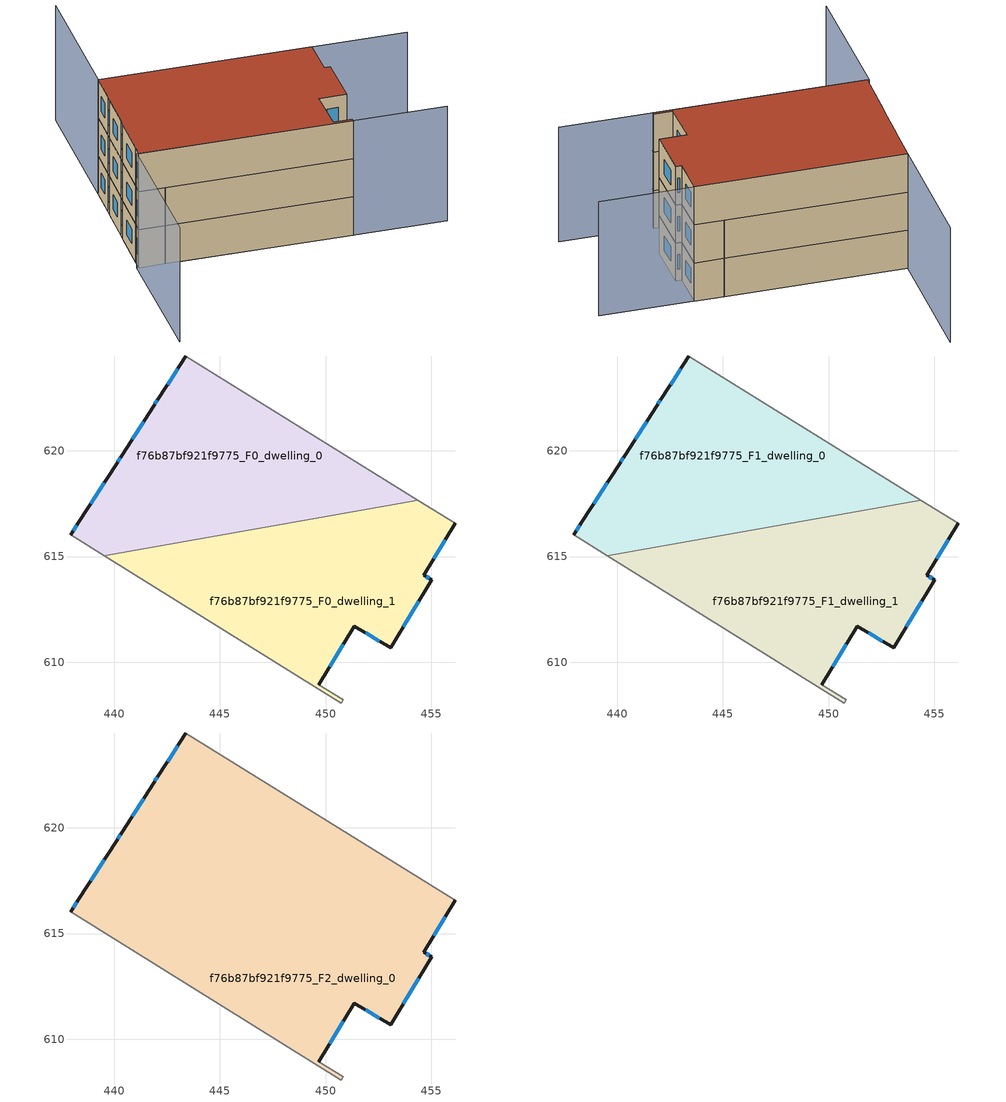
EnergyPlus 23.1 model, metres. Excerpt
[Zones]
f76b87bf921f9775_F0_dwelling_0
 floor ground (EU_floor_Construction): 454.36,617.67 439.53,615.04 437.94,616.03 438.35,616.67 440.06,619.33 440.4,619.84 441.83,622.09 442.12,622.53 443.39,624.49 z0
 wall outside (EU_wall_Construction): 443.39,624.49 442.12,622.53 441.83,622.09 440.4,619.84 440.06,619.33 438.35,616.67 437.94,616.03 z0:3
 wall adiabatic (EU_wall_Construction): 454.36,617.67 443.39,624.49 / 437.94,616.03 439.53,615.04 z0:3
 wall to f76b87bf921f9775_F0_dwelling_1 (EU_wall_Construction): 439.53,615.04 454.36,617.67 z0:3
 window (EU_Window_Construction): 438.22,616.47 438.07,616.23 / 439.53,618.5 438.88,617.5 / 440.29,619.68 440.17,619.49 / 441.39,621.39 440.85,620.54 / 442.03,622.39 441.93,622.22 / 442.99,623.88 442.52,623.14 z0.93:2.07
f76b87bf921f9775_F0_dwelling_1
 floor ground (EU_floor_Construction): 456.13,616.57 454.65,614.12 455.02,613.9 453.07,610.67 451.36,611.71 449.68,608.93 450.84,608.23 450.75,608.07 439.53,615.04 454.36,617.67 z0
 wall outside (EU_wall_Construction): 449.68,608.93 451.36,611.71 453.07,610.67 455.02,613.9 454.65,614.12 456.13,616.57 z0:3
 wall adiabatic (EU_wall_Construction): 439.53,615.04 450.75,608.07 450.84,608.23 449.68,608.93 / 456.13,616.57 454.36,617.67 z0:3
 window (EU_Window_Construction): 451.89,611.39 452.54,611 / 450.2,609.8 450.84,610.84 / 455.11,614.88 455.67,615.81 / 454.9,613.97 454.77,614.05 / 453.68,611.68 454.41,612.89 z0.93:2.07
f76b87bf921f9775_F1_dwelling_0
 floor to f76b87bf921f9775_F0_dwelling_0 (EU_floor_Construction): 454.36,617.67 439.53,615.04 437.94,616.03 438.35,616.67 440.06,619.33 440.4,619.84 441.83,622.09 442.12,622.53 443.39,624.49 z3
 wall outside (EU_wall_Construction): 443.39,624.49 442.12,622.53 441.83,622.09 440.4,619.84 440.06,619.33 438.35,616.67 437.94,616.03 z3:6
 wall adiabatic (EU_wall_Construction): 454.36,617.67 443.39,624.49 / 437.94,616.03 439.53,615.04 z3:6
 wall to f76b87bf921f9775_F1_dwelling_1 (EU_wall_Construction): 439.53,615.04 454.36,617.67 z3:6
 window (EU_Window_Construction): 438.22,616.47 438.07,616.23 / 439.53,618.5 438.88,617.5 / 440.29,619.68 440.17,619.49 / 441.39,621.39 440.85,620.54 / 442.03,622.39 441.93,622.22 / 442.99,623.88 442.52,623.14 z3.93:5.07
f76b87bf921f9775_F1_dwelling_1
 floor to f76b87bf921f9775_F0_dwelling_1 (EU_floor_Construction): 456.13,616.57 454.65,614.12 455.02,613.9 453.07,610.67 451.36,611.71 449.68,608.93 450.84,608.23 450.75,608.07 439.53,615.04 454.36,617.67 z3
 wall outside (EU_wall_Construction): 449.68,608.93 451.36,611.71 453.07,610.67 455.02,613.9 454.65,614.12 456.13,616.57 z3:6
 wall adiabatic (EU_wall_Construction): 439.53,615.04 450.75,608.07 450.84,608.23 449.68,608.93 / 456.13,616.57 454.36,617.67 z3:6
 window (EU_Window_Construction): 451.89,611.39 452.54,611 / 450.2,609.8 450.84,610.84 / 455.11,614.88 455.67,615.81 / 454.9,613.97 454.77,614.05 / 453.68,611.68 454.41,612.89 z3.93:5.07
f76b87bf921f9775_F2_dwelling_0
 floor to f76b87bf921f9775_F1_dwelling_0 (EU_floor_Construction): 454.36,617.67 439.53,615.04 437.94,616.03 438.35,616.67 440.06,619.33 440.4,619.84 441.83,622.09 442.12,622.53 443.39,624.49 z6
 floor to f76b87bf921f9775_F1_dwelling_1 (EU_floor_Construction): 456.13,616.57 454.65,614.12 455.02,613.9 453.07,610.67 451.36,611.71 449.68,608.93 450.84,608.23 450.75,608.07 439.53,615.04 454.36,617.67 z6
 wall outside (EU_wall_Construction): 443.39,624.49 442.12,622.53 441.83,622.09 440.4,619.84 440.06,619.33 438.35,616.67 437.94,616.03 / 449.68,608.93 451.36,611.71 453.07,610.67 455.02,613.9 454.65,614.12 456.13,616.57 z6:9
 wall adiabatic (EU_wall_Construction): 456.13,616.57 443.39,624.49 / 437.94,616.03 450.75,608.07 450.84,608.23 449.68,608.93 z6:9
 window (EU_Window_Construction): 442.99,623.88 442.52,623.14 / 455.11,614.88 455.67,615.81 / 454.9,613.97 454.77,614.05 / 453.68,611.68 454.41,612.89 / 451.89,611.39 452.54,611 / 450.2,609.8 450.84,610.84 / 438.22,616.47 438.07,616.23 / 439.53,618.5 438.88,617.5 / 440.29,619.68 440.17,619.49 / 441.39,621.39 440.85,620.54 / 442.03,622.39 441.93,622.22 z6.93:8.07
 roof outside (EU_roof_Construction): 453.07,610.67 455.02,613.9 454.65,614.12 456.13,616.57 443.39,624.49 442.12,622.53 441.83,622.09 440.4,619.84 440.06,619.33 438.35,616.67 437.94,616.03 450.75,608.07 450.84,608.23 449.68,608.93 451.36,611.71 z9
shading: 432.53,607.56 437.83,616.1 / 437.83,616.1 456.38,604.57 / 461.86,613.01 443.39,624.49 / 443.39,624.49 448.7,633.03 z0:9
[Building]
EU S2 Campaign: North Axis=0; Terrain=City; Solar Distribution=FullExterior
[Site:Location]
Montreal-Trudeau.Intl.AP: Latitude=45.4667; Longitude=-73.75; Time Zone=-5; Elevation=36
[SizingPeriod:WeatherFileDays]
AnnualSizingPeriod: Begin Month=1; Begin Day of Month=1; End Month=12; End Day of Month=31; Day of Week for Start Day=Monday; Use Weather File Daylight Saving Period=No; Use Weather File Rain and Snow Indicators=No
[MATERIAL]
EU_InternalMass_Material: Roughness=MediumRough; Thickness=0.1; Conductivity=1; Density=1800; Specific Heat=900; Thermal Absorptance=0.9; Solar Absorptance=0.7; Visible Absorptance=0.7
[MATERIAL:NOMASS] Roughness=MediumRough; Thermal Absorptance=0.9; Solar Absorptance=0.7; Visible Absorptance=0.7
Name | Thermal Resistance
EU_wall_NoMass; EU_floor_NoMass | 1.36485
EU_roof_NoMass | 2.55992
[WINDOWMATERIAL:SIMPLEGLAZINGSYSTEM]
EU_Window_SimpleGlazing: UFactor=3.92339; Solar Heat Gain Coefficient=0.8; Visible Transmittance=0.8
[CONSTRUCTION]
EU_wall_Construction: EU_wall_NoMass
EU_roof_Construction: EU_roof_NoMass
EU_floor_Construction: EU_floor_NoMass
EU_Window_Construction: EU_Window_SimpleGlazing
EU_InternalMass_Construction: EU_InternalMass_Material
[ZONE] Type=1; Multiplier=1; Ceiling Height=autocalculate; Floor Area=autocalculate; Part of Total Floor Area=Yes
Name | Volume
f76b87bf921f9775_F0_dwelling_0; f76b87bf921f9775_F1_dwelling_0 | 223.236
f76b87bf921f9775_F2_dwelling_0 | 446.473
f76b87bf921f9775_F0_dwelling_1 | 223.244
f76b87bf921f9775_F1_dwelling_1 | 223.242
[INTERNALMASS] Construction=EU_InternalMass_Construction
Name | Zone or ZoneList | Surface Area
f76b87bf921f9775_F0_dwelling_0_EU_InternalMass | f76b87bf921f9775_F0_dwelling_0 | 74.4122
f76b87bf921f9775_F0_dwelling_1_EU_InternalMass | f76b87bf921f9775_F0_dwelling_1 | 74.4141
f76b87bf921f9775_F1_dwelling_0_EU_InternalMass | f76b87bf921f9775_F1_dwelling_0 | 74.4122
f76b87bf921f9775_F1_dwelling_1_EU_InternalMass | f76b87bf921f9775_F1_dwelling_1 | 74.4141
f76b87bf921f9775_F2_dwelling_0_EU_InternalMass | f76b87bf921f9775_F2_dwelling_0 | 148.826
[OTHEREQUIPMENT] Fuel Type=Electricity; Design Level Calculation Method=Watts/Area; Power per Zone Floor Area=1; Fraction Latent=0; Fraction Radiant=0; Fraction Lost=0; Carbon Dioxide Generation Rate=0; EndUse Subcategory=EU_Step8_InternalGains
Name | Zone or ZoneList or Space or SpaceList | Schedule
EU_Step8_InternalGain_f76b87bf921f9775_F0_dwelling_0_f000 | f76b87bf921f9775_F0_dwelling_0 | EU_Step8_GainSchedule_f76b87bf921f9775_F0_dwelling_0_f000
EU_Step8_InternalGain_f76b87bf921f9775_F0_dwelling_1_f000 | f76b87bf921f9775_F0_dwelling_1 | EU_Step8_GainSchedule_f76b87bf921f9775_F0_dwelling_1_f000
EU_Step8_InternalGain_f76b87bf921f9775_F1_dwelling_0_f000 | f76b87bf921f9775_F1_dwelling_0 | EU_Step8_GainSchedule_f76b87bf921f9775_F1_dwelling_0_f000
EU_Step8_InternalGain_f76b87bf921f9775_F1_dwelling_1_f000 | f76b87bf921f9775_F1_dwelling_1 | EU_Step8_GainSchedule_f76b87bf921f9775_F1_dwelling_1_f000
EU_Step8_InternalGain_f76b87bf921f9775_F2_dwelling_0_f000 | f76b87bf921f9775_F2_dwelling_0 | EU_Step8_GainSchedule_f76b87bf921f9775_F2_dwelling_0_f000
[ZONEVENTILATION:DESIGNFLOWRATE] Schedule=EU_AlwaysOn; Design Flow Rate Calculation Method=AirChanges/Hour; Air Changes per Hour=0.860309; Ventilation Type=Natural; Fan Pressure Rise=0; Fan Total Efficiency=1; Constant Term Coefficient=1; Temperature Term Coefficient=0; Velocity Term Coefficient=0; Velocity Squared Term Coefficient=0; Minimum Indoor Temperature=-100; Maximum Indoor Temperature=100; Delta Temperature=-100; Minimum Outdoor Temperature=-100; Maximum Outdoor Temperature=100; Maximum Wind Speed=40
Name | Zone or ZoneList or Space or SpaceList
EU_ConstantAir_f76b87bf921f9775_F0_dwelling_0 | f76b87bf921f9775_F0_dwelling_0
EU_ConstantAir_f76b87bf921f9775_F0_dwelling_1 | f76b87bf921f9775_F0_dwelling_1
EU_ConstantAir_f76b87bf921f9775_F1_dwelling_0 | f76b87bf921f9775_F1_dwelling_0
EU_ConstantAir_f76b87bf921f9775_F1_dwelling_1 | f76b87bf921f9775_F1_dwelling_1
EU_ConstantAir_f76b87bf921f9775_F2_dwelling_0 | f76b87bf921f9775_F2_dwelling_0
[HVACTEMPLATE:THERMOSTAT] Constant Heating Setpoint=20; Constant Cooling Setpoint=50
EU_HeatOnly_f76b87bf921f9775_F0_dwelling_0; EU_HeatOnly_f76b87bf921f9775_F0_dwelling_1; EU_HeatOnly_f76b87bf921f9775_F1_dwelling_0; EU_HeatOnly_f76b87bf921f9775_F1_dwelling_1; EU_HeatOnly_f76b87bf921f9775_F2_dwelling_0
[HVACTEMPLATE:ZONE:IDEALLOADSAIRSYSTEM] System Availability Schedule=EU_AlwaysOn; Maximum Heating Supply Air Temperature=50; Minimum Cooling Supply Air Temperature=13; Maximum Heating Supply Air Humidity Ratio=0.0156; Minimum Cooling Supply Air Humidity Ratio=0.0077; Heating Limit=NoLimit; Cooling Limit=NoLimit; Heating Availability Schedule=EU_AlwaysOn; Cooling Availability Schedule=EU_CoolingOff; Dehumidification Control Type=ConstantSensibleHeatRatio; Cooling Sensible Heat Ratio=0.7; Dehumidification Setpoint=60; Humidification Control Type=None; Humidification Setpoint=30; Outdoor Air Method=None; Outdoor Air Flow Rate per Person=0.00944; Outdoor Air Flow Rate per Zone Floor Area=0; Outdoor Air Flow Rate per Zone=0; Demand Controlled Ventilation Type=None; Outdoor Air Economizer Type=NoEconomizer; Heat Recovery Type=None; Sensible Heat Recovery Effectiveness=0.7; Latent Heat Recovery Effectiveness=0.65
Name | Template Thermostat
f76b87bf921f9775_F0_dwelling_0 | EU_HeatOnly_f76b87bf921f9775_F0_dwelling_0
f76b87bf921f9775_F0_dwelling_1 | EU_HeatOnly_f76b87bf921f9775_F0_dwelling_1
f76b87bf921f9775_F1_dwelling_0 | EU_HeatOnly_f76b87bf921f9775_F1_dwelling_0
f76b87bf921f9775_F1_dwelling_1 | EU_HeatOnly_f76b87bf921f9775_F1_dwelling_1
f76b87bf921f9775_F2_dwelling_0 | EU_HeatOnly_f76b87bf921f9775_F2_dwelling_0
[SIZING:ZONE] Zone Cooling Design Supply Air Temperature Input Method=SupplyAirTemperature; Zone Cooling Design Supply Air Temperature=13; Zone Heating Design Supply Air Temperature Input Method=SupplyAirTemperature; Zone Heating Design Supply Air Temperature=50; Zone Cooling Design Supply Air Humidity Ratio=0.008; Zone Heating Design Supply Air Humidity Ratio=0.008; Cooling Design Air Flow Method=DesignDay; Cooling Design Air Flow Rate=0; Cooling Minimum Air Flow per Zone Floor Area=0.000762; Cooling Minimum Air Flow=0; Cooling Minimum Air Flow Fraction=0.2; Heating Design Air Flow Method=DesignDay; Heating Design Air Flow Rate=0; Heating Maximum Air Flow per Zone Floor Area=0.002032; Heating Maximum Air Flow=0.141576; Heating Maximum Air Flow Fraction=0.3; Account for Dedicated Outdoor Air System=No; Dedicated Outdoor Air System Control Strategy=NeutralSupplyAir; Dedicated Outdoor Air Low Setpoint Temperature for Design=autosize; Dedicated Outdoor Air High Setpoint Temperature for Design=autosize; Zone Load Sizing Method=Sensible Load Only No Latent Load; Zone Latent Cooling Design Supply Air Humidity Ratio Input Method=HumidityRatioDifference; Zone Cooling Design Supply Air Humidity Ratio Difference=0.005; Zone Latent Heating Design Supply Air Humidity Ratio Input Method=HumidityRatioDifference; Zone Humidification Design Supply Air Humidity Ratio Difference=0.005
f76b87bf921f9775_F0_dwelling_0; f76b87bf921f9775_F0_dwelling_1; f76b87bf921f9775_F1_dwelling_0; f76b87bf921f9775_F1_dwelling_1; f76b87bf921f9775_F2_dwelling_0
[SCHEDULE:CONSTANT]
Name | Hourly Value
EU_AlwaysOn | 1
EU_CoolingOff | 0
[SCHEDULE:FILE] Column Number=1; Rows to Skip at Top=0; Number of Hours of Data=8760; Column Separator=Comma; Interpolate to Timestep=No; Minutes per Item=60; Adjust Schedule for Daylight Savings=Yes
Name | File
EU_Step8_GainSchedule_f76b87bf921f9775_F0_dwelling_0_f000 | ../../schedules/f76b87bf921f9775/f76b87bf921f9775_F0_dwelling_0_f000_gain.csv
EU_Step8_GainSchedule_f76b87bf921f9775_F0_dwelling_1_f000 | ../../schedules/f76b87bf921f9775/f76b87bf921f9775_F0_dwelling_1_f000_gain.csv
EU_Step8_GainSchedule_f76b87bf921f9775_F1_dwelling_0_f000 | ../../schedules/f76b87bf921f9775/f76b87bf921f9775_F1_dwelling_0_f000_gain.csv
EU_Step8_GainSchedule_f76b87bf921f9775_F1_dwelling_1_f000 | ../../schedules/f76b87bf921f9775/f76b87bf921f9775_F1_dwelling_1_f000_gain.csv
EU_Step8_GainSchedule_f76b87bf921f9775_F2_dwelling_0_f000 | ../../schedules/f76b87bf921f9775/f76b87bf921f9775_F2_dwelling_0_f000_gain.csv
